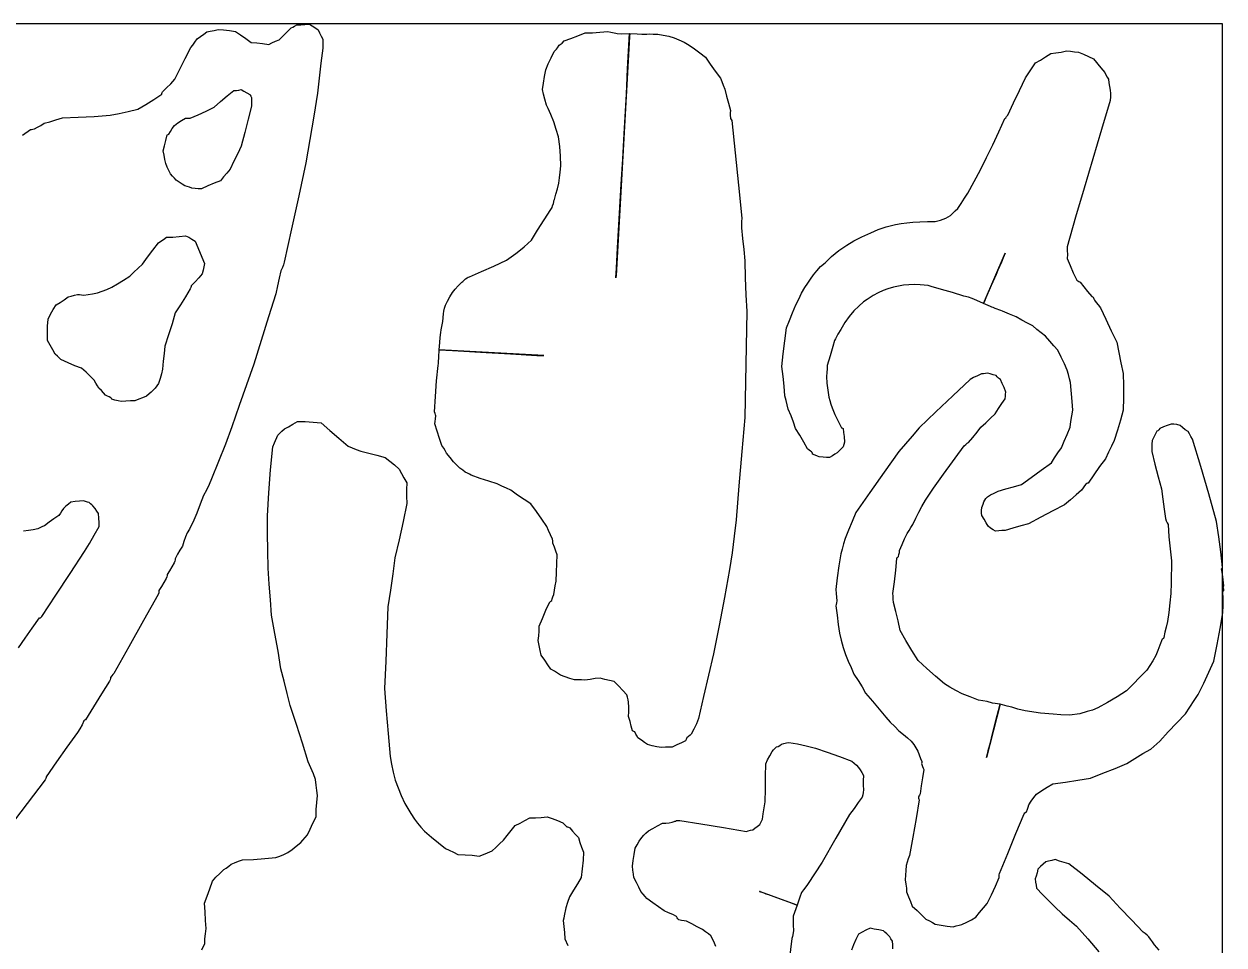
# Model space of a CAD drawing. Header units: millimetres. Extents: x 1 to 95, y 1 to 47.1.
# Drawn here: x 64.93 to 95.02, y 23.91 to 47.02 of the extents above; entities that cross this region are included whole.
import ezdxf

# ---------------------------------------------------------------- set-up
doc = ezdxf.new("R2010")
doc.units = ezdxf.units.MM

msp = doc.modelspace()

# ---------------------------------------------------------------- linework, layer by layer
at = {"flags": 128}
for points in [[(0.9829, 1.0166), (94.9829, 1.0166), (94.9829, 47.0166), (0.9829, 47.0166), (0.9829, 1.0166)], [(64.8905, 44.2319), (65.0906, 44.3693), (65.1167, 44.3689), (65.1506, 44.3751), (65.1908, 44.3886), (65.2708, 44.4277), (65.3511, 44.4729), (65.4308, 44.5257), (65.5767, 44.5644), (65.7303, 44.6086), (65.89, 44.6609), (66.289, 44.6771), (66.6873, 44.6997), (67.0859, 44.7296), (67.311, 44.7734), (67.5447, 44.8251), (67.784, 44.8829), (67.9842, 45.0006), (68.1848, 45.124), (68.3853, 45.2556), (68.3854, 45.2757), (68.3914, 45.2953), (68.4056, 45.3152), (68.5058, 45.4137), (68.6065, 45.5188), (68.7071, 45.6312), (68.971, 46.1526), (69.1125, 46.424), (69.1589, 46.4894), (69.2136, 46.5624), (69.2738, 46.642), (69.3541, 46.7011), (69.4344, 46.7598), (69.5143, 46.8191), (69.6, 46.8379), (69.6941, 46.8571), (69.794, 46.876), (69.9333, 46.8687), (70.0784, 46.8537), (70.2316, 46.8321), (70.3564, 46.7454), (70.489, 46.6507), (70.6275, 46.5498), (70.7667, 46.5426), (70.9121, 46.5274), (71.065, 46.5059), (71.1453, 46.545), (71.2313, 46.5844), (71.3254, 46.6233), (71.4258, 46.7217), (71.5258, 46.8204), (71.6266, 46.9193), (71.6665, 46.9389), (71.7129, 46.9645), (71.7667, 46.9977), (71.8663, 46.9968), (71.972, 47.0018), (72.0856, 47.0148), (72.1509, 46.9741), (72.2243, 46.9277), (72.3032, 46.873), (72.3425, 46.7934), (72.3815, 46.713), (72.4205, 46.6331), (72.4198, 46.5674), (72.4191, 46.4937), (72.4185, 46.4141)], [(80.1847, 29.291), (80.1575, 29.4005), (80.1256, 29.5187), (80.0858, 29.6436), (80.0939, 29.7629), (80.0936, 29.8833), (80.0878, 30.0043), (80.075, 30.0661), (80.062, 30.1276), (80.0493, 30.1893), (79.942, 30.302), (79.8348, 30.4149), (79.7281, 30.5276), (79.6098, 30.547), (79.4929, 30.5752), (79.3766, 30.6084), (79.2548, 30.5971), (79.1259, 30.578), (78.9891, 30.554), (78.9099, 30.5633), (78.8244, 30.5669), (78.7296, 30.5639), (78.6131, 30.598), (78.4974, 30.6374), (78.3828, 30.6847), (78.3084, 30.7332), (78.228, 30.7832), (78.1395, 30.8334), (78.0661, 30.9424), (77.9855, 31.0578), (77.8997, 31.1825), (77.8739, 31.3057), (77.8482, 31.429), (77.8227, 31.5524), (77.8365, 31.671), (77.8444, 31.7903), (77.8439, 31.9108), (77.9272, 32.1074), (78.0172, 32.3113), (78.1161, 32.5206), (78.1227, 32.5256), (78.1379, 32.5384), (78.1605, 32.5555), (78.1715, 32.6002), (78.1915, 32.6519), (78.2181, 32.7089), (78.2305, 32.814), (78.2496, 32.9259), (78.2774, 33.043), (78.2829, 33.2627), (78.2886, 33.4827), (78.2944, 33.7027), (78.2646, 33.7924), (78.2301, 33.8908), (78.1881, 33.9958), (78.1911, 34.0216), (78.1891, 34.0559), (78.1798, 34.0971), (78.1323, 34.2028), (78.0846, 34.3086), (78.0367, 34.4148), (77.9115, 34.5956), (77.779, 34.7853), (77.6415, 34.9819), (77.4736, 35.0878), (77.3064, 35.2015), (77.1398, 35.3215), (77.0257, 35.3745), (76.9116, 35.4281), (76.7979, 35.4815), (76.5845, 35.5465), (76.3664, 35.6183), (76.1411, 35.6988), (76.0981, 35.7239), (76.047, 35.7498), (75.9899, 35.7763), (75.9295, 35.8237), (75.8616, 35.8778), (75.7885, 35.9403), (75.6999, 36.0371), (75.6114, 36.1415), (75.5241, 36.2521), (75.4916, 36.316), (75.4527, 36.3809), (75.4065, 36.446), (75.3463, 36.6195), (75.2877, 36.8008), (75.2292, 36.9884), (75.2361, 37.0475), (75.2436, 37.1125), (75.2523, 37.1862), (75.2496, 37.2124), (75.2396, 37.2475), (75.2243, 37.2894), (75.2492, 37.6735), (75.275, 38.0655), (75.317, 38.4525), (75.3259, 38.5007), (75.3267, 38.5315), (75.3336, 38.6563), (75.3386, 38.8461), (75.6775, 38.8276), (76.5178, 38.7802), (77.13, 38.7442), (77.7871, 38.7052), (77.8594, 38.7009), (77.9649, 38.6996), (75.3386, 38.8461), (75.3541, 39.0307), (75.361, 39.1556), (75.3807, 39.2769), (75.3931, 39.3476), (75.4283, 39.5516), (75.4515, 39.7494), (75.4591, 39.8148), (75.4737, 39.8872), (75.4969, 39.9644), (75.5485, 40.0649), (75.6068, 40.1718), (75.6746, 40.2845), (75.7438, 40.3629), (75.8198, 40.4482), (75.9047, 40.5385), (75.9313, 40.559), (75.9505, 40.5784), (76.0016, 40.6237), (76.0448, 40.6481), (76.0704, 40.6644), (76.1012, 40.6757), (76.4035, 40.8068), (76.7143, 40.9449), (77.0316, 41.0889), (77.142, 41.1759), (77.2586, 41.2624), (77.3827, 41.3482), (77.4717, 41.4244), (77.5619, 41.5079), (77.6526, 41.5976), (77.8076, 41.8459), (77.9721, 42.1014), (78.1428, 42.3624), (78.1705, 42.4107), (78.1846, 42.4576), (78.2055, 42.5154), (78.2153, 42.5548), (78.2183, 42.5842), (78.2323, 42.6127), (78.2681, 42.7484), (78.3039, 42.8847), (78.3402, 43.0207), (78.3564, 43.1596), (78.3732, 43.3036), (78.3911, 43.4565), (78.379, 43.6983), (78.3613, 43.9407), (78.3355, 44.1843), (78.2774, 44.3717), (78.2132, 44.5596), (78.1408, 44.7485), (78.1092, 44.8184), (78.0722, 44.8969), (78.0276, 44.9823), (77.9852, 45.1297), (77.9542, 45.2595), (77.9332, 45.3741), (77.9518, 45.5326), (77.9768, 45.6965), (78.0111, 45.8665), (78.0746, 46.0194), (78.1465, 46.1714), (78.2246, 46.3229), (78.2561, 46.3566), (78.279, 46.3876), (78.3084, 46.421), (78.3506, 46.4855), (78.4248, 46.5352), (78.4767, 46.5942), (78.6442, 46.6551), (78.8183, 46.7206), (79.0011, 46.7935), (79.1823, 46.7985), (79.3704, 46.8104), (79.5666, 46.8276), (79.645, 46.8123), (79.7268, 46.7968), (79.7704, 46.7901), (79.8001, 46.7816), (79.9201, 46.7722), (80.1161, 46.7785), (80.117, 46.777), (80.1114, 46.6926), (79.7752, 40.7085), (79.783, 40.8521), (79.7756, 40.7179), (79.7717, 40.6461), (79.7844, 40.8958), (79.8119, 41.4006), (79.8599, 42.2744), (79.907, 42.9994), (79.9413, 43.6235), (79.9804, 44.261), (80.0352, 45.2595), (80.0606, 45.8911), (80.1161, 46.7785), (80.3029, 46.7658), (80.4243, 46.7639), (80.4444, 46.7632), (80.4606, 46.7642), (80.4674, 46.7626), (80.5448, 46.7613), (80.6021, 46.7669), (80.7078, 46.7606), (80.822, 46.7613), (80.9595, 46.7392), (81.0971, 46.7092), (81.2332, 46.6731), (81.3532, 46.6189), (81.4802, 46.5581), (81.6123, 46.4885), (81.7415, 46.3934), (81.8761, 46.2914), (82.0176, 46.1807), (82.1373, 46.0061), (82.2636, 45.8313), (82.3974, 45.6549), (82.4276, 45.5711), (82.4632, 45.4809), (82.5056, 45.3816), (82.5459, 45.2104), (82.5911, 45.0309), (82.6435, 44.8444), (82.6366, 44.7849), (82.6355, 44.7247), (82.6423, 44.6636), (82.6461, 44.6435), (82.6575, 44.6223), (82.6751, 44.5997), (82.7606, 43.788), (82.8456, 42.97), (82.9295, 42.1441), (82.9202, 42.0651), (82.9169, 41.9851), (82.9213, 41.9045), (82.9499, 41.6343), (82.9778, 41.3564), (83.0051, 41.0727), (83.0158, 40.65), (83.0324, 40.2273), (83.0571, 39.8032), (83.0344, 38.9238), (83.0172, 38.0374), (83.0069, 37.1422), (82.9277, 36.2896), (82.8537, 35.4358), (82.7877, 34.5813), (82.7392, 34.1658), (82.6851, 33.7511), (82.6226, 33.3374), (82.4938, 32.6309), (82.3575, 31.9251), (82.2148, 31.2199), (82.0926, 30.6865), (81.969, 30.1453), (81.8451, 29.5985), (81.7892, 29.4648), (81.7277, 29.3316), (81.658, 29.1992), (81.6293, 29.1764), (81.5916, 29.1468), (81.5476, 29.1122), (81.5452, 29.0922), (81.5363, 29.0672), (81.5185, 29.0353), (81.4124, 28.9874), (81.3003, 28.9345), (81.1788, 28.8744), (81.099, 28.8777), (81.0122, 28.8737), (80.9171, 28.8648), (80.7992, 28.8843), (80.6821, 28.9124), (80.5657, 28.946), (80.4913, 28.995), (80.4116, 29.0505), (80.3245, 29.1146), (80.3037, 29.1569), (80.2751, 29.2065), (80.2423, 29.2646), (80.2218, 29.2671), (80.2031, 29.2749), (80.1847, 29.291)], [(72.4185, 46.4141), (72.3754, 46.036), (72.3322, 45.658), (72.2888, 45.2801), (72.1979, 44.7032), (72.0994, 44.1208), (71.9942, 43.5301), (71.8212, 42.7092), (71.6405, 41.8801), (71.4537, 41.0455), (71.4334, 40.9797), (71.4069, 40.9064), (71.3722, 40.8272), (71.3308, 40.6423), (71.2889, 40.4496), (71.2475, 40.2506), (71.0628, 39.6688), (70.8781, 39.0791), (70.6936, 38.483), (70.5098, 37.9669), (70.3258, 37.445), (70.1417, 36.9147), (69.9785, 36.4779), (69.8093, 36.0412), (69.632, 35.605), (69.571, 35.4659), (69.5038, 35.3275), (69.429, 35.1885), (69.3475, 34.9703), (69.2598, 34.7457), (69.1639, 34.514), (69.1233, 34.4346), (69.0765, 34.3494), (69.0223, 34.2558), (68.9814, 34.151), (68.9404, 34.0378), (68.8999, 33.9188), (68.8392, 33.8197), (68.7782, 33.7147), (68.7174, 33.6017), (68.7171, 33.5759), (68.711, 33.5419), (68.6969, 33.5025), (68.6362, 33.4033), (68.5756, 33.3043), (68.5148, 33.2053), (68.5146, 33.1794), (68.508, 33.1456), (68.4938, 33.1059), (68.4333, 33.0066), (68.3725, 32.9078), (68.3119, 32.8086), (68.3117, 32.7827), (68.3058, 32.749), (68.2913, 32.7094), (67.9267, 32.0552), (67.5564, 31.3954), (67.1778, 30.7278), (67.1577, 30.7022), (67.1316, 30.6685), (67.0971, 30.6289), (67.0968, 30.6029), (67.0911, 30.5693), (67.0765, 30.5295), (66.8745, 30.2128), (66.6725, 29.8899), (66.4701, 29.5592), (66.4642, 29.5593), (66.4501, 29.5533), (66.4303, 29.5399), (66.3834, 29.4407), (66.3286, 29.3413), (66.2679, 29.2425), (66.0058, 28.8803), (65.7435, 28.5104), (65.4814, 28.1341), (65.481, 28.114), (65.4753, 28.0884), (65.4608, 28.0548), (65.0073, 27.4613), (64.5538, 26.8679)], [(92.1684, 45.3535), (92.1748, 45.274), (92.1759, 45.188), (92.1692, 45.0935), (91.9512, 44.367), (91.7342, 43.6366), (91.5167, 42.9018), (91.2999, 42.1675), (91.083, 41.431), (91.0909, 41.3312), (91.0925, 41.2319), (91.0868, 41.1316), (91.1605, 40.9574), (91.2408, 40.7783), (91.3293, 40.5917), (91.351, 40.573), (91.3786, 40.5553), (91.4139, 40.5382), (91.5026, 40.4252), (91.5979, 40.3073), (91.7017, 40.1815), (91.7077, 40.182), (91.722, 40.177), (91.7432, 40.1651), (91.7449, 40.145), (91.7527, 40.1197), (91.7694, 40.0871), (91.814, 40.0308), (91.8646, 39.969), (91.9243, 39.8997), (92.053, 39.6106), (92.19, 39.3213), (92.3329, 39.0332), (92.3791, 38.7771), (92.4338, 38.516), (92.4953, 38.247), (92.4993, 37.9474), (92.4978, 37.6417), (92.4887, 37.3274), (92.4222, 37.0824), (92.3484, 36.8309), (92.2692, 36.5707), (92.2014, 36.4256), (92.1274, 36.2737), (92.0459, 36.1134), (91.9019, 35.9163), (91.7584, 35.7112), (91.6154, 35.4999), (91.5957, 35.4983), (91.5763, 35.4904), (91.5579, 35.4752), (91.521, 35.432), (91.4849, 35.3833), (91.4494, 35.3267), (91.3127, 35.2098), (91.1692, 35.0849), (91.02, 34.9529), (90.7261, 34.8033), (90.4247, 34.6455), (90.1186, 34.4814), (89.923, 34.4257), (89.7279, 34.3703), (89.5323, 34.315), (89.4527, 34.3086), (89.3734, 34.3022), (89.294, 34.296), (89.2314, 34.3307), (89.1684, 34.3715), (89.1046, 34.4202), (89.058, 34.5027), (89.0048, 34.5924), (88.9434, 34.6875), (88.9387, 34.7469), (88.9394, 34.8128), (88.9473, 34.8872), (88.9638, 34.9287), (88.9802, 34.9758), (88.9958, 35.0311), (89.0185, 35.0729), (89.049, 35.1152), (89.0855, 35.1583), (89.1679, 35.2046), (89.2581, 35.2516), (89.3541, 35.2994), (89.5494, 35.3552), (89.7444, 35.4105), (89.9398, 35.4659), (90.1854, 35.6453), (90.4369, 35.8252), (90.6962, 36.0059), (90.7721, 36.1317), (90.8559, 36.2581), (90.9456, 36.3851), (91.0124, 36.5505), (91.0847, 36.7223), (91.1639, 36.9022), (91.1789, 37.043), (91.2017, 37.185), (91.23, 37.3272), (91.2122, 37.5515), (91.1746, 38.0219), (91.1469, 38.1196), (91.1188, 38.2231), (91.0899, 38.335), (91.0173, 38.4949), (90.9378, 38.6622), (90.8502, 38.835), (90.7553, 38.9474), (90.6518, 39.0649), (90.5421, 39.1898), (90.4363, 39.2672), (90.3294, 39.353), (90.2221, 39.4441), (90.0907, 39.514), (89.9512, 39.5885), (89.8048, 39.6708), (89.6394, 39.7375), (89.4678, 39.8096), (89.4278, 39.8262), (89.2775, 39.8808), (89.2335, 39.9056), (89.1982, 39.9145), (89.1626, 39.93), (88.9871, 40.0043), (89.5318, 41.2677), (89.4814, 41.1524), (89.4367, 41.0408), (89.3891, 40.9365), (89.3489, 40.8442), (89.3028, 40.7355), (89.1836, 40.46), (89.0497, 40.1517), (89.0199, 40.0772), (88.9871, 40.0043), (88.8178, 40.0777), (88.703, 40.127), (88.6127, 40.1617), (88.492, 40.1912), (88.2125, 40.2795), (88.0279, 40.3284), (87.7004, 40.4207), (87.6042, 40.4542), (87.5036, 40.4663), (87.4027, 40.4781), (87.2591, 40.4819), (87.1198, 40.4769), (86.9843, 40.4649), (86.8594, 40.4432), (86.7283, 40.4128), (86.592, 40.3735), (86.4714, 40.3301), (86.3498, 40.2742), (86.2256, 40.2045), (86.1497, 40.1583), (86.0679, 40.106), (85.9789, 40.0448), (85.8618, 39.9359), (85.7372, 39.8201), (85.6199, 39.679), (85.5145, 39.5286), (85.4146, 39.3547), (85.3359, 39.2367), (85.3033, 39.1719), (85.282, 39.1181), (85.2569, 39.0785), (85.2089, 38.9249), (85.1417, 38.6936), (85.0668, 38.4539), (85.0676, 38.3679), (85.0614, 38.2737), (85.049, 38.1727), (85.0622, 38.0077), (85.082, 37.8357), (85.1105, 37.6581), (85.1369, 37.5744), (85.164, 37.4826), (85.1919, 37.3849), (85.2648, 37.2249), (85.3438, 37.0573), (85.4315, 36.8848), (85.4375, 36.8852), (85.452, 36.8802), (85.4731, 36.8682), (85.4811, 36.7686), (85.4944, 36.67), (85.5005, 36.5245), (85.4847, 36.4694), (85.4694, 36.4083), (85.4273, 36.3647), (85.3771, 36.3148), (85.3218, 36.2564), (85.2642, 36.2262), (85.2015, 36.1871), (85.1311, 36.1416), (85.0513, 36.1409), (84.9649, 36.1482), (84.8702, 36.1607), (84.8228, 36.1771), (84.767, 36.1984), (84.7047, 36.2276), (84.7032, 36.2474), (84.6959, 36.2666), (84.6799, 36.2853), (84.6531, 36.303), (84.6171, 36.3261), (84.5749, 36.3569), (84.4811, 36.5289), (84.3814, 36.7011), (84.2739, 36.8723), (84.2215, 37.0278), (84.1625, 37.1889), (84.095, 37.3577), (84.0671, 37.4612), (84.0387, 37.5726), (84.0087, 37.6901), (83.9897, 37.9287), (83.9646, 38.172), (83.9301, 38.423), (83.9647, 38.7456), (84.0049, 39.0684), (84.0532, 39.3916), (84.124, 39.5773), (84.2026, 39.7696), (84.2868, 39.9701), (84.3552, 40.1151), (84.4291, 40.2612), (84.5113, 40.4074), (84.583, 40.5131), (84.6544, 40.6187), (84.726, 40.7241), (84.8065, 40.8292), (84.9038, 40.9314), (85.0212, 41.0275), (85.1812, 41.183), (85.3631, 41.3312), (85.5654, 41.4703), (85.7405, 41.5784), (85.9382, 41.6799), (86.1604, 41.7774), (86.3439, 41.8593), (86.5521, 41.9297), (86.783, 41.9871), (86.9221, 42.0123), (87.0663, 42.0297), (87.2179, 42.042), (87.3967, 42.0562), (87.582, 42.0649), (87.7757, 42.0662), (87.9121, 42.0938), (88.0418, 42.144), (88.1629, 42.2171), (88.219, 42.2675), (88.2804, 42.3262), (88.349, 42.3915), (88.425, 42.5175), (88.5088, 42.6442), (88.5984, 42.7711), (88.7546, 43.0632), (88.9109, 43.3618), (89.0664, 43.6676), (89.2207, 43.9857), (89.3747, 44.3114), (89.528, 44.6433), (89.5463, 44.6649), (89.57, 44.6925), (89.6011, 44.7289), (89.742, 45.0401), (89.8909, 45.3515), (90.0464, 45.6634), (90.1219, 45.7897), (90.2056, 45.9159), (90.2954, 46.0431), (90.4158, 46.1127), (90.5437, 46.1887), (90.6768, 46.2734), (90.8013, 46.2891), (90.933, 46.3137), (91.0704, 46.3446), (91.1713, 46.3327), (91.2724, 46.3209), (91.373, 46.3089), (91.4968, 46.2588), (91.6214, 46.2027), (91.7462, 46.1389), (91.9302, 45.9137), (92.033, 45.8021), (92.0572, 45.744), (92.0879, 45.6866), (92.1265, 45.6296), (92.1334, 45.5443), (92.1467, 45.4516), (92.1684, 45.3535)], [(70.6326, 44.952), (70.553, 44.6276), (70.4675, 44.2948), (70.3736, 43.9562), (70.288, 43.7709), (70.1945, 43.5777), (70.0949, 43.3786), (70.015, 43.279), (69.9354, 43.1793), (69.856, 43.0803), (69.6966, 43.0203), (69.5372, 42.9544), (69.378, 42.8808), (69.2981, 42.8808), (69.2184, 42.8866), (69.139, 42.9006), (69.0792, 42.9208), (69.0194, 42.9404), (68.9596, 42.9606), (68.8938, 43.0002), (68.8202, 43.0462), (68.7406, 43.0998), (68.7006, 43.1457), (68.655, 43.1997), (68.6014, 43.2591), (68.5616, 43.3389), (68.5211, 43.4246), (68.4816, 43.518), (68.462, 43.6174), (68.442, 43.7234), (68.4218, 43.8364), (68.4476, 43.9623), (68.4816, 44.0954), (68.5211, 44.2352), (68.5276, 44.2352), (68.5416, 44.241), (68.5616, 44.255), (68.6014, 44.3208), (68.6471, 44.3944), (68.7006, 44.474), (68.7863, 44.5336), (68.88, 44.5935), (68.9795, 44.6532), (69.0194, 44.6532), (69.0593, 44.6532), (69.0988, 44.6532), (69.2981, 44.7388), (69.4973, 44.8324), (69.6966, 44.9322), (69.856, 45.0716), (70.0212, 45.211), (70.1945, 45.3502), (70.254, 45.3502), (70.3138, 45.3564), (70.3736, 45.3702), (70.4393, 45.3303), (70.513, 45.2907), (70.5926, 45.2506), (70.5986, 45.2308), (70.6127, 45.2049), (70.6326, 45.1712), (70.6326, 45.1053), (70.6326, 45.0316), (70.6326, 44.952)], [(69.4574, 41.0086), (69.4374, 40.929), (69.4176, 40.8435), (69.3978, 40.7496), (69.3122, 40.6503), (69.2184, 40.5506), (69.119, 40.4512), (69.119, 40.431), (69.1133, 40.4055), (69.0988, 40.3713), (68.9795, 40.172), (68.8541, 39.973), (68.7208, 39.7738), (68.6408, 39.4952), (68.5554, 39.2163), (68.462, 38.9374), (68.442, 38.7524), (68.4218, 38.559), (68.4022, 38.3598), (68.3759, 38.2401), (68.3424, 38.1212), (68.3024, 38.0016), (68.2625, 37.9418), (68.2166, 37.882), (68.163, 37.8224), (68.1172, 37.7824), (68.0634, 37.7368), (68.0038, 37.6828), (67.9042, 37.643), (67.8044, 37.6034), (67.7051, 37.5633), (67.5995, 37.5633), (67.4858, 37.5574), (67.3664, 37.5438), (67.2868, 37.5633), (67.2072, 37.5832), (67.1274, 37.6034), (67.1274, 37.609), (67.1214, 37.6233), (67.1072, 37.643), (67.0679, 37.663), (67.022, 37.6828), (66.9682, 37.7028), (66.9224, 37.7625), (66.8684, 37.8224), (66.8088, 37.882), (66.769, 37.9418), (66.729, 38.0074), (66.6894, 38.081), (66.5896, 38.1808), (66.4842, 38.2802), (66.3707, 38.38), (66.2054, 38.4456), (66.0323, 38.5192), (65.8528, 38.5988), (65.8132, 38.639), (65.7674, 38.6844), (65.7136, 38.7382), (65.6538, 38.8442), (65.588, 38.9576), (65.5142, 39.0768), (65.5142, 39.2564), (65.5204, 39.4354), (65.5346, 39.6146), (65.5938, 39.7342), (65.6596, 39.8535), (65.733, 39.973), (65.8331, 40.0328), (65.9326, 40.0984), (66.0323, 40.172), (66.112, 40.1924), (66.1913, 40.2123), (66.271, 40.232), (66.3168, 40.232), (66.3707, 40.226), (66.4302, 40.2123), (66.536, 40.232), (66.6492, 40.252), (66.769, 40.2717), (66.8885, 40.3118), (67.0078, 40.3575), (67.1274, 40.4115), (67.2731, 40.497), (67.4261, 40.5903), (67.5854, 40.69), (67.685, 40.7898), (67.7908, 40.8894), (67.9042, 40.9887), (68.0294, 41.168), (68.163, 41.3475), (68.3024, 41.5263), (68.3622, 41.5665), (68.4281, 41.612), (68.5016, 41.6661), (68.6609, 41.672), (68.8202, 41.6856), (68.9795, 41.706), (69.0593, 41.6661), (69.139, 41.6204), (69.2184, 41.5665), (69.4574, 41.0086)], [(87.1375, 26.162), (87.1034, 26.0733), (87.0753, 25.989), (87.0533, 25.9075), (87.0387, 25.7847), (87.0309, 25.6657), (87.0282, 25.5497), (87.0429, 25.4432), (87.0545, 25.3423), (87.0623, 25.2483), (87.1112, 25.1226), (87.1561, 25.0036), (87.198, 24.8898), (87.3234, 24.7782), (87.4392, 24.6674), (87.5457, 24.5608), (87.6321, 24.5184), (87.7084, 24.4769), (87.7752, 24.4397), (87.9287, 24.4124), (88.0788, 24.3902), (88.225, 24.3749), (88.3039, 24.3972), (88.3775, 24.4163), (88.4449, 24.4313), (88.5725, 24.4885), (88.6917, 24.5493), (88.8009, 24.6115), (88.8922, 24.7324), (88.9866, 24.8483), (89.0851, 24.9572), (89.1892, 25.1766), (89.2879, 25.3935), (89.3797, 25.6062), (89.3803, 25.6456), (89.3848, 25.6778), (89.3921, 25.7049), (89.6, 26.2134), (89.8036, 26.7124), (90.0066, 27.2013), (90.029, 27.2303), (90.0486, 27.2481), (90.0658, 27.2579), (90.0928, 27.3194), (90.1128, 27.3765), (90.1278, 27.4309), (90.1877, 27.5269), (90.2517, 27.6161), (90.3179, 27.7002), (90.4497, 27.7909), (90.5853, 27.8749), (90.7237, 27.9539), (91.0423, 27.998), (91.3581, 28.0473), (91.6699, 28.1039), (91.9853, 28.2216), (92.2901, 28.3426), (92.5865, 28.4659), (92.7873, 28.5964), (92.987, 28.7171), (93.1824, 28.8284), (93.2591, 28.8948), (93.336, 28.9614), (93.4122, 29.028), (93.6226, 29.2624), (93.8355, 29.4916), (94.053, 29.7141), (94.1625, 29.8843), (94.2704, 30.0443), (94.3746, 30.1956), (94.5107, 30.4794), (94.6417, 30.7602), (94.7658, 31.0375), (94.8448, 31.4495), (94.9201, 31.8522), (94.9942, 32.2451), (94.9969, 32.4301), (94.9953, 32.6051), (94.9924, 32.7713), (95.0029, 32.7934), (95.0122, 32.8056), (95.0172, 32.8084), (95.0125, 32.8445), (95.0047, 32.87), (94.9949, 32.8874), (95.0056, 32.909), (95.0144, 32.9214), (95.0199, 32.9244), (95.0028, 33.0751), (94.9832, 33.2176), (94.961, 33.3493), (94.9713, 33.3713), (94.9803, 33.3838), (94.9855, 33.3866), (94.9411, 33.7738), (94.8899, 34.1572), (94.8335, 34.5377), (94.639, 35.2289), (94.4375, 35.9163), (94.2306, 36.601), (94.1912, 36.67), (94.1545, 36.7343), (94.1221, 36.7912), (94.0484, 36.8406), (93.9793, 36.8931), (93.9175, 36.9494), (93.8389, 36.9667), (93.7641, 36.977), (93.6924, 36.9821), (93.5962, 36.9498), (93.5028, 36.9127), (93.4131, 36.8685), (93.3861, 36.8365), (93.3592, 36.8145), (93.3369, 36.8018), (93.2944, 36.7159), (93.2527, 36.6393), (93.2158, 36.5724), (93.2085, 36.4763), (93.2081, 36.3846), (93.2127, 36.2955), (93.2891, 35.9725), (93.3697, 35.6586), (93.4514, 35.3542), (93.4831, 35.0974), (93.5174, 34.8487), (93.5543, 34.6105), (93.572, 34.5518), (93.5931, 34.5023), (93.616, 34.4625), (93.6379, 34.154), (93.6672, 33.8495), (93.7015, 33.5482), (93.6932, 33.0004), (93.6832, 32.7357), (93.6608, 32.4937), (93.6352, 32.2569), (93.6057, 32.0268), (93.5689, 31.8906), (93.5366, 31.7581), (93.5114, 31.6293), (93.5012, 31.607), (93.487, 31.592), (93.4694, 31.5821), (93.4148, 31.4366), (93.3628, 31.2992), (93.3132, 31.1725), (93.2338, 31.0424), (93.1578, 30.9229), (93.0831, 30.8118), (92.912, 30.6295), (92.742, 30.4572), (92.5764, 30.2941), (92.341, 30.1435), (92.1021, 30.0001), (91.8598, 29.8619), (91.7242, 29.8087), (91.5909, 29.7687), (91.4009, 29.7153), (91.1432, 29.6831), (90.9275, 29.6853), (90.7341, 29.7053), (90.4207, 29.732), (90.0307, 29.792), (89.854, 29.8287), (89.7002, 29.8773), (89.5791, 29.9083), (89.4035, 29.9532), (89.066, 28.6192), (89.0896, 28.7101), (89.0976, 28.7469), (89.1184, 28.8254), (89.1536, 28.9584), (89.2145, 29.2099), (89.3314, 29.6712), (89.4035, 29.9532), (89.2173, 29.9821), (89.0772, 30.0221), (88.8663, 30.0589), (88.6542, 30.1374), (88.451, 30.2117), (88.2937, 30.2988), (88.1477, 30.3825), (88.0092, 30.4639), (87.7845, 30.6572), (87.5649, 30.8529), (87.3528, 31.0529), (87.1925, 31.3054), (87.0423, 31.5566), (86.9014, 31.8038), (86.8468, 32.0481), (86.7889, 32.2831), (86.7293, 32.5083), (86.7274, 32.5918), (86.7242, 32.6658), (86.7171, 32.7305), (86.7544, 33.0272), (86.7866, 33.3204), (86.8117, 33.6101), (86.8225, 33.632), (86.8368, 33.6469), (86.8538, 33.6567), (86.8688, 33.7111), (86.8788, 33.7626), (86.8812, 33.8101), (86.9479, 33.9624), (87.0107, 34.1063), (87.0722, 34.2397), (87.1214, 34.3137), (87.1709, 34.3876), (87.2207, 34.4617), (87.2922, 34.6172), (87.367, 34.7678), (87.4458, 34.9111), (87.5381, 35.0714), (87.6338, 35.2248), (87.7328, 35.3727), (87.9901, 35.7256), (88.5048, 36.4318), (88.5445, 36.4703), (88.5813, 36.4984), (88.6159, 36.518), (88.7248, 36.6487), (88.8285, 36.7767), (88.9247, 36.9005), (89.0437, 37.0139), (89.1626, 37.1273), (89.2812, 37.2413), (89.3657, 37.3742), (89.4492, 37.4975), (89.5284, 37.6113), (89.5367, 37.6776), (89.5434, 37.7343), (89.546, 37.7816), (89.5042, 37.8956), (89.4601, 38.0009), (89.4132, 38.0956), (89.3693, 38.1325), (89.3343, 38.1656), (89.3092, 38.197), (89.2279, 38.2193), (89.1544, 38.2394), (89.092, 38.2566), (89.0356, 38.2473), (88.9861, 38.2419), (88.9414, 38.2395), (88.836, 38.1952), (88.741, 38.148), (88.6545, 38.0987), (88.2218, 37.6919), (87.7945, 37.2879), (87.3739, 36.8873), (87.2002, 36.6806), (87.03, 36.4852), (86.8619, 36.2975), (86.5004, 35.7775), (86.1416, 35.2684), (85.7854, 34.7671), (85.6937, 34.5382), (85.6049, 34.3201), (85.5182, 34.1102), (85.4809, 33.9744), (85.446, 33.8467), (85.4139, 33.7299), (85.3645, 33.4269), (85.3221, 33.1274), (85.2845, 32.8311), (85.2965, 32.7298), (85.3044, 32.6359), (85.3088, 32.5468), (85.2991, 32.4955), (85.2935, 32.4532), (85.2892, 32.421), (85.3162, 32.1843), (85.3474, 31.9567), (85.3796, 31.739), (85.4217, 31.557), (85.4707, 31.3785), (85.525, 31.2028), (85.5963, 31.0374), (85.6677, 30.8716), (85.7396, 30.7064), (85.847, 30.5455), (85.9438, 30.3875), (86.0326, 30.2316), (86.2078, 30.0334), (86.3757, 29.8314), (86.5388, 29.6259), (86.652, 29.5067), (86.7625, 29.3936), (86.8692, 29.2867), (86.9818, 29.198), (87.0837, 29.1115), (87.1774, 29.0272), (87.239, 28.9478), (87.2937, 28.8644), (87.3429, 28.7779), (87.3747, 28.6813), (87.409, 28.593), (87.4464, 28.5159), (87.4388, 28.4888), (87.4367, 28.4644), (87.4413, 28.4441), (87.4556, 28.3906), (87.4732, 28.3477), (87.4928, 28.313), (87.4563, 28.1086), (87.4259, 27.908), (87.4009, 27.7105), (87.3815, 27.6763), (87.3687, 27.6464), (87.3616, 27.6192), (87.3595, 27.5952), (87.3636, 27.5748), (87.3735, 27.5574), (87.2984, 27.086), (87.2194, 26.6213), (87.1375, 26.162)], [(69.3849, 23.7929), (69.4634, 23.95), (69.4671, 24.0693), (69.4772, 24.1943), (69.4954, 24.3275), (69.4815, 24.5332), (69.4683, 24.7467), (69.4553, 24.966), (69.5207, 25.1436), (69.5861, 25.3268), (69.6516, 25.5178), (69.7402, 25.6151), (69.8374, 25.7114), (69.9396, 25.8081), (70.0006, 25.8461), (70.0621, 25.8899), (70.1234, 25.9416), (70.2098, 25.979), (70.3049, 26.0158), (70.4057, 26.0525), (70.6852, 26.0637), (70.9643, 26.0808), (71.244, 26.1061), (71.345, 26.143), (71.4459, 26.1855), (71.5475, 26.2363), (71.6492, 26.3129), (71.7573, 26.3953), (71.8736, 26.4849), (71.9211, 26.5435), (71.9769, 26.6077), (72.039, 26.6795), (72.1031, 26.8228), (72.1738, 26.9739), (72.2521, 27.131), (72.2577, 27.3101), (72.2694, 27.489), (72.2886, 27.6677), (72.2728, 27.794), (72.2573, 27.9279), (72.2415, 28.0674), (72.186, 28.2091), (72.1251, 28.3562), (72.0564, 28.512), (71.911, 28.9747), (71.7602, 29.4437), (71.6016, 29.9205), (71.5316, 30.2216), (71.4554, 30.5289), (71.3716, 30.8444), (71.2996, 31.2851), (71.2196, 31.7316), (71.1342, 32.1866), (71.1064, 32.5722), (71.0784, 32.9656), (71.0511, 33.365), (71.045, 33.8034), (71.0387, 34.2419), (71.0324, 34.6808), (71.0702, 35.2573), (71.114, 35.8338), (71.1657, 36.4099), (71.2087, 36.508), (71.2943, 36.7047), (71.3415, 36.7492), (71.3971, 36.8012), (71.4587, 36.859), (71.5602, 36.9159), (71.6675, 36.9782), (71.7833, 37.048), (71.9824, 37.0418), (72.1813, 37.0299), (72.38, 37.0101), (72.5992, 36.8236), (72.8266, 36.6313), (73.059, 36.4309), (73.1578, 36.3878), (73.2616, 36.3448), (73.3742, 36.3015), (73.5716, 36.2557), (73.7752, 36.2034), (73.9867, 36.1429), (74.1038, 36.0537), (74.2202, 35.9562), (74.3365, 35.8532), (74.3926, 35.7456), (74.455, 35.6303), (74.525, 35.5087), (74.5199, 35.3434), (74.5205, 35.1699), (74.5288, 34.9902), (74.435, 34.535), (74.3354, 34.0798), (74.2275, 33.6248), (74.1749, 33.2224), (74.1165, 32.8112), (74.0496, 32.3954), (74.0286, 31.7186), (74.0013, 31.0355), (73.9659, 30.3452), (74.0085, 29.7863), (74.0569, 29.2209), (74.1128, 28.6471), (74.1461, 28.4471), (74.186, 28.2464), (74.2335, 28.0459), (74.3073, 27.8582), (74.3869, 27.6623), (74.4743, 27.4605), (74.55, 27.3384), (74.6318, 27.2104), (74.7212, 27.0741), (74.7977, 26.9721), (74.8805, 26.87), (74.9709, 26.7674), (75.1453, 26.6227), (75.3203, 26.4777), (75.4951, 26.333), (75.5932, 26.2898), (75.6977, 26.2411), (75.8094, 26.1836), (75.9888, 26.178), (76.1675, 26.1665), (76.3461, 26.1469), (76.4469, 26.184), (76.5539, 26.2261), (76.6691, 26.2764), (76.7574, 26.3595), (76.8534, 26.4501), (76.9564, 26.5464), (77.0458, 26.6633), (77.143, 26.7858), (77.2468, 26.9159), (77.3681, 26.9721), (77.4897, 27.034), (77.6113, 27.1041), (77.751, 27.1057), (77.8964, 27.1149), (78.0503, 27.1301), (78.1745, 27.0866), (78.3066, 27.0365), (78.4442, 26.9783), (78.4692, 26.9518), (78.502, 26.9171), (78.5405, 26.8757), (78.5607, 26.8751), (78.5864, 26.8683), (78.6198, 26.8534), (78.6831, 26.7717), (78.754, 26.69), (78.8313, 26.6079), (78.8672, 26.487), (78.9094, 26.3663), (78.9595, 26.245), (78.9473, 26.0405), (78.9267, 25.8277), (78.8999, 25.6094), (78.8091, 25.4527), (78.7106, 25.2904), (78.6055, 25.1203), (78.5616, 24.9824), (78.5177, 24.8441), (78.4713, 24.6465), (78.4638, 24.5867), (78.4479, 24.5273), (78.4631, 24.3814), (78.4784, 24.2278), (78.4936, 24.0678), (78.5676, 23.9003)], [(64.7936, 31.3668), (64.9614, 31.6102), (65.1365, 31.8619), (65.3183, 32.1191), (65.3384, 32.1246), (65.3582, 32.1386), (65.3786, 32.1582), (65.7279, 32.6927), (66.0851, 33.2331), (66.4487, 33.7814), (66.57, 33.9855), (66.6914, 34.1975), (66.8128, 34.4156), (66.8136, 34.5155), (66.8088, 34.6208), (66.7959, 34.7344), (66.7566, 34.7948), (66.7115, 34.8607), (66.6584, 34.9347), (66.6326, 34.9552), (66.5989, 34.9813), (66.5597, 35.0155), (66.5196, 35.0219), (66.474, 35.0361), (66.4207, 35.0565), (66.3206, 35.0511), (66.2151, 35.0385), (66.1013, 35.0197), (66.0409, 34.9743), (65.981, 34.921), (65.9205, 34.8616), (65.8805, 34.8028), (65.8405, 34.7431), (65.7993, 34.6842), (65.6796, 34.6051), (65.5593, 34.5208), (65.4388, 34.4283), (65.3927, 34.4084), (65.3388, 34.3833), (65.2786, 34.3498), (65.159, 34.3313), (65.0397, 34.3125), (64.92, 34.2929)], [(80.5035, 25.1343), (80.4537, 25.1919), (80.3984, 25.2559), (80.3466, 25.3653), (80.2891, 25.4834), (80.2246, 25.608), (80.2108, 25.6951), (80.1976, 25.7896), (80.1852, 25.8907), (80.2018, 26.0352), (80.2266, 26.1868), (80.2581, 26.3445), (80.3044, 26.4268), (80.3567, 26.5168), (80.4175, 26.6121), (80.4677, 26.6687), (80.5258, 26.724), (80.5895, 26.7796), (80.6996, 26.8373), (80.8183, 26.9024), (80.9431, 26.9733), (81.023, 26.9733), (81.1035, 26.9817), (81.1845, 26.9954), (81.2075, 27.0047), (81.2312, 27.0129), (81.25, 27.021), (81.27, 27.0235), (81.2943, 27.0341), (81.3173, 27.038), (81.3206, 27.0397), (81.3449, 27.0379), (81.3724, 27.0341), (81.9008, 26.9574), (82.4726, 26.8616), (83.0444, 26.7599), (83.0913, 26.7765), (83.1466, 26.7923), (83.2076, 26.8079), (83.2561, 26.844), (83.3132, 26.8862), (83.3765, 26.9352), (83.3991, 26.9734), (83.4225, 27.0183), (83.4467, 27.07), (83.4625, 27.2084), (83.4871, 27.3526), (83.5181, 27.5039), (83.5214, 27.8234), (83.525, 28.1424), (83.528, 28.462), (83.5751, 28.5582), (83.6285, 28.6602), (83.6905, 28.7696), (83.719, 28.8071), (83.7556, 28.8444), (83.7982, 28.8815), (83.8396, 28.8982), (83.8809, 28.9215), (83.9231, 28.9521), (83.9844, 28.9676), (84.0453, 28.9833), (84.1064, 28.9985), (84.3229, 28.9568), (84.5451, 28.9066), (84.7746, 28.8501), (85.0728, 28.7482), (85.3782, 28.6399), (85.6894, 28.5237), (85.746, 28.4795), (85.8022, 28.4294), (85.8577, 28.3714), (85.8933, 28.3088), (85.9343, 28.2402), (85.9824, 28.1627), (85.9737, 28.0435), (85.9708, 27.9241), (85.9761, 27.8038), (85.9717, 27.7441), (85.9614, 27.6852), (85.9433, 27.6264), (85.8469, 27.4879), (85.7426, 27.3415), (85.6314, 27.1896), (85.2887, 26.596), (84.9395, 25.9964), (84.5754, 25.4333), (84.5126, 25.3366), (84.4787, 25.3), (84.4218, 25.2305), (84.3813, 25.1122), (84.314, 24.9182), (83.3745, 25.2592), (83.3886, 25.2555)], [(93.3957, 23.7889), (93.2754, 23.9196), (93.2255, 23.9961), (93.1803, 24.0624), (93.1385, 24.1209), (93.0899, 24.1608), (93.0412, 24.2003), (92.9926, 24.2404), (92.7025, 24.5427), (92.418, 24.8426), (92.1414, 25.1397), (91.8, 25.419), (91.4624, 25.6903), (91.1294, 25.9516), (91.0126, 25.9811), (90.8989, 26.0179), (90.7873, 26.0603), (90.699, 26.0366), (90.6215, 26.017), (90.5512, 26.0013), (90.4858, 25.9408), (90.4203, 25.8803), (90.3547, 25.8202), (90.3346, 25.7278), (90.3096, 25.6456), (90.2813, 25.5709), (90.2922, 25.488), (90.3059, 25.4125), (90.322, 25.3426), (90.4727, 25.1784), (90.6255, 25.0204), (90.7813, 24.8693), (90.9656, 24.699), (91.1454, 24.539), (91.3219, 24.3865), (91.6043, 24.0656), (91.8819, 23.7471)], [(82.2751, 23.8807), (82.2409, 23.9632), (82.2016, 24.0519), (82.1546, 24.1491), (82.0917, 24.1935), (82.022, 24.2449), (81.9463, 24.304), (81.8118, 24.3738), (81.6769, 24.4435), (81.5424, 24.5134), (81.4827, 24.5177), (81.4178, 24.5285), (81.3451, 24.5477), (81.3268, 24.5689), (81.3089, 24.5963), (81.2911, 24.6313), (81.1949, 24.6784), (81.0923, 24.7257), (80.982, 24.7738), (80.8434, 24.8696), (80.6975, 24.9741), (80.5458, 25.0851), (80.5035, 25.1343)], [(83.3886, 25.2555), (83.3745, 25.2592)], [(83.3745, 25.2592), (83.3886, 25.2555)], [(83.3886, 25.2555), (83.3745, 25.2592), (83.4774, 25.2241), (83.5349, 25.2006), (83.5611, 25.1901), (83.5977, 25.1797), (83.731, 25.13), (84.1676, 24.9705), (84.314, 24.9182), (84.2191, 24.6392), (84.2146, 24.5835), (84.2197, 24.5374), (84.2168, 24.4119), (84.221, 24.2777), (84.2066, 24.1685), (84.2031, 24.1275), (84.1934, 24.0992), (84.1863, 24.0805), (84.0858, 23.249)], [(86.7153, 23.8177), (86.7114, 23.9195), (86.7048, 24.0135), (86.6686, 24.0699), (86.6376, 24.1178), (86.6095, 24.1564), (86.561, 24.1961), (86.5181, 24.2337), (86.4821, 24.2688), (86.3632, 24.2926), (86.2499, 24.3146), (86.1445, 24.3336), (86.0419, 24.2871), (85.9444, 24.2392), (85.8546, 24.1879), (85.7868, 24.0498), (85.7298, 23.916), (85.6801, 23.7857)]]:
    msp.add_lwpolyline(points, dxfattribs=at)

doc.saveas('drawing.dxf')
